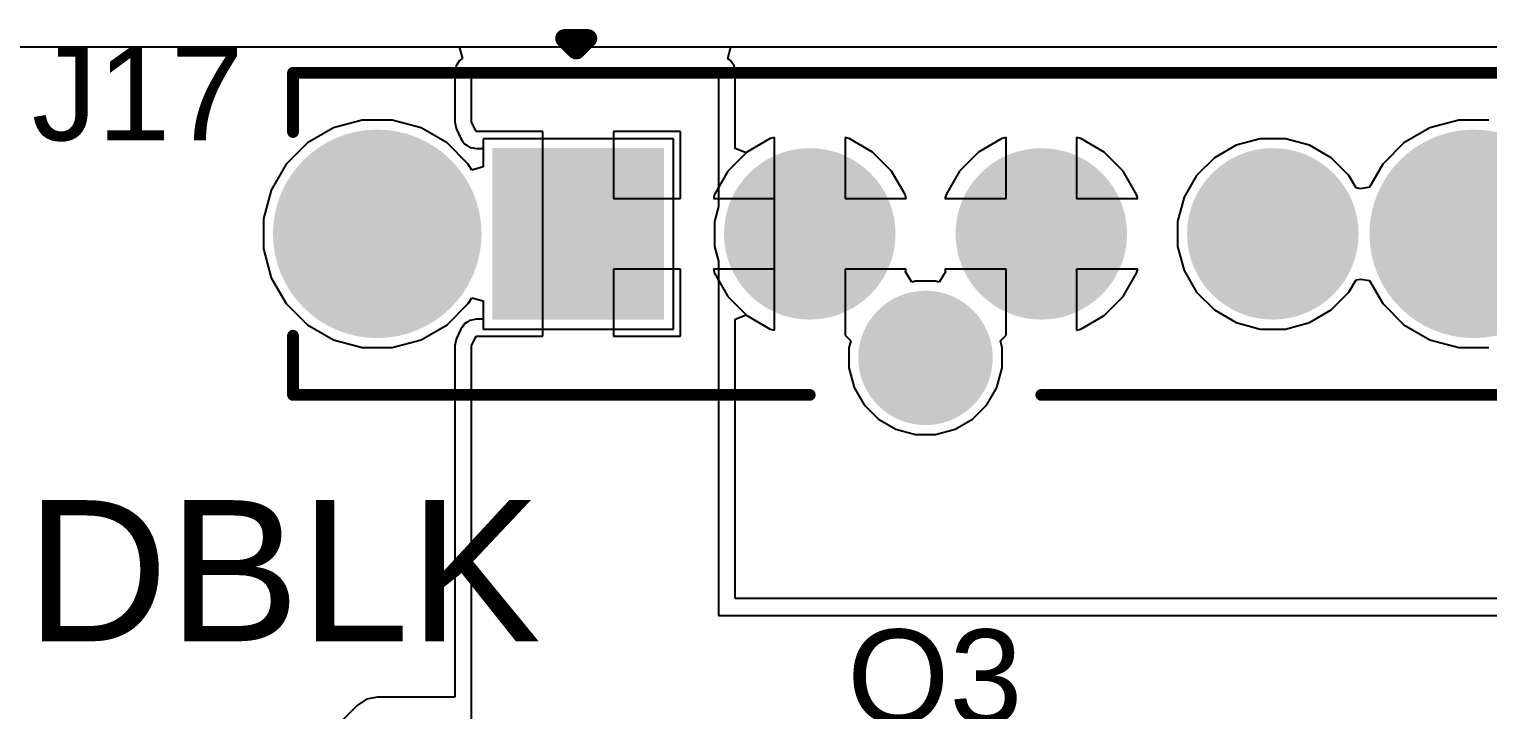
# Model space of a CAD drawing. Header units: millimetres. Extents: x 0 to 215, y 0 to 215.
# Drawn here: x 2.369 to 2.989, y 2.958 to 3.247 of the extents above; entities that cross this region are included whole.
import ezdxf

# ---------------------------------------------------------------- set-up
doc = ezdxf.new("R2010")
doc.units = ezdxf.units.MM
doc.header["$MEASUREMENT"] = 0
for name, color, linetype in [('BottomLayer', 5, 'Continuous'), ('BottomSolder', 6, 'Continuous'), ('MultiLayer', 9, 'Continuous'), ('PadHoleLayer', 156, 'Continuous'), ('TopLayer', 1, 'Continuous'), ('TopOverlay', 2, 'Continuous'), ('TopSolder', 216, 'Continuous')]:
    doc.layers.add(name, color=color, linetype=linetype)
doc.styles.add('Arial', font='', dxfattribs={"height": 0.2})
doc.styles.get('Arial').set_extended_font_data('Arial')

# ---------------------------------------------------------------- blocks, each defined once
blk = doc.blocks.new('1053111304_134')
at = {"layer": 'BottomLayer'}
h = blk.add_hatch(color=5, dxfattribs=at)
edge = h.paths.add_edge_path()
edge.add_arc((-0.23307, 0.02638), 0.04134, 0, 360)
h = blk.add_hatch(color=5, dxfattribs=at)
edge = h.paths.add_edge_path()
edge.add_arc((0.23307, 0.02638), 0.04134, 0, 360)
blk.add_hatch(color=5, dxfattribs=at).paths.add_polyline_path([(-0.1811, 0.05984), (-0.11417, 0.05984), (-0.11417, -0.00709), (-0.1811, -0.00709)])
h = blk.add_hatch(color=5, dxfattribs=at)
edge = h.paths.add_edge_path()
edge.add_arc((-0.04921, 0.02638), 0.03346, 0, 360)
h = blk.add_hatch(color=5, dxfattribs=at)
edge = h.paths.add_edge_path()
edge.add_arc((0.04921, 0.02638), 0.03346, 0, 360)
h = blk.add_hatch(color=5, dxfattribs=at)
edge = h.paths.add_edge_path()
edge.add_arc((0.14764, 0.02638), 0.03346, 0, 360)
h = blk.add_hatch(color=5, dxfattribs=at)
edge = h.paths.add_edge_path()
edge.add_arc((0, -0.02638), 0.02559, 0, 360)
at = {"layer": 'BottomSolder'}
h = blk.add_hatch(color=6, dxfattribs=at)
edge = h.paths.add_edge_path()
edge.add_arc((-0.23307, 0.02638), 0.04434, 0, 360)
h = blk.add_hatch(color=6, dxfattribs=at)
edge = h.paths.add_edge_path()
edge.add_arc((0.23307, 0.02638), 0.04434, 0, 360)
blk.add_hatch(color=6, dxfattribs=at).paths.add_polyline_path([(-0.1841, 0.06284), (-0.11117, 0.06284), (-0.11117, -0.01009), (-0.1841, -0.01009)])
h = blk.add_hatch(color=6, dxfattribs=at)
edge = h.paths.add_edge_path()
edge.add_arc((-0.04921, 0.02638), 0.03646, 0, 360)
h = blk.add_hatch(color=6, dxfattribs=at)
edge = h.paths.add_edge_path()
edge.add_arc((0.04921, 0.02638), 0.03646, 0, 360)
h = blk.add_hatch(color=6, dxfattribs=at)
edge = h.paths.add_edge_path()
edge.add_arc((0.14764, 0.02638), 0.03646, 0, 360)
h = blk.add_hatch(color=6, dxfattribs=at)
edge = h.paths.add_edge_path()
edge.add_arc((0, -0.02638), 0.02859, 0, 360)
at = {"layer": 'MultiLayer'}
h = blk.add_hatch(color=9, dxfattribs=at)
edge = h.paths.add_edge_path()
edge.add_arc((-0.23307, 0.02638), 0.04134, 0, 360)
h = blk.add_hatch(color=9, dxfattribs=at)
edge = h.paths.add_edge_path()
edge.add_arc((0.23307, 0.02638), 0.04134, 0, 360)
h = blk.add_hatch(color=9, dxfattribs=at)
edge = h.paths.add_edge_path()
edge.add_arc((-0.04921, 0.02638), 0.03346, 0, 360)
h = blk.add_hatch(color=9, dxfattribs=at)
edge = h.paths.add_edge_path()
edge.add_arc((0.04921, 0.02638), 0.03346, 0, 360)
h = blk.add_hatch(color=9, dxfattribs=at)
edge = h.paths.add_edge_path()
edge.add_arc((0.14764, 0.02638), 0.03346, 0, 360)
h = blk.add_hatch(color=9, dxfattribs=at)
edge = h.paths.add_edge_path()
edge.add_arc((0, -0.02638), 0.02559, 0, 360)
at = {"layer": 'PadHoleLayer'}
h = blk.add_hatch(color=156, dxfattribs=at)
edge = h.paths.add_edge_path()
edge.add_arc((-0.23307, 0.02638), 0.0315, 0, 360)
h = blk.add_hatch(color=156, dxfattribs=at)
edge = h.paths.add_edge_path()
edge.add_arc((0.23307, 0.02638), 0.0315, 0, 360)
h = blk.add_hatch(color=156, dxfattribs=at)
edge = h.paths.add_edge_path()
edge.add_arc((-0.14764, 0.02638), 0.02362, 0, 360)
h = blk.add_hatch(color=156, dxfattribs=at)
edge = h.paths.add_edge_path()
edge.add_arc((-0.04921, 0.02638), 0.02362, 0, 360)
h = blk.add_hatch(color=156, dxfattribs=at)
edge = h.paths.add_edge_path()
edge.add_arc((0.04921, 0.02638), 0.02362, 0, 360)
h = blk.add_hatch(color=156, dxfattribs=at)
edge = h.paths.add_edge_path()
edge.add_arc((0.14764, 0.02638), 0.02362, 0, 360)
h = blk.add_hatch(color=156, dxfattribs=at)
edge = h.paths.add_edge_path()
edge.add_arc((0, -0.02638), 0.02559, 0, 360)
at = {"layer": 'TopLayer'}
h = blk.add_hatch(color=1, dxfattribs=at)
edge = h.paths.add_edge_path()
edge.add_arc((-0.23307, 0.02638), 0.04134, 0, 360)
h = blk.add_hatch(color=1, dxfattribs=at)
edge = h.paths.add_edge_path()
edge.add_arc((0.23307, 0.02638), 0.04134, 0, 360)
blk.add_hatch(color=1, dxfattribs=at).paths.add_polyline_path([(-0.1811, 0.05984), (-0.11417, 0.05984), (-0.11417, -0.00709), (-0.1811, -0.00709)])
h = blk.add_hatch(color=1, dxfattribs=at)
edge = h.paths.add_edge_path()
edge.add_arc((-0.04921, 0.02638), 0.03346, 0, 360)
h = blk.add_hatch(color=1, dxfattribs=at)
edge = h.paths.add_edge_path()
edge.add_arc((0.04921, 0.02638), 0.03346, 0, 360)
h = blk.add_hatch(color=1, dxfattribs=at)
edge = h.paths.add_edge_path()
edge.add_arc((0.14764, 0.02638), 0.03346, 0, 360)
h = blk.add_hatch(color=1, dxfattribs=at)
edge = h.paths.add_edge_path()
edge.add_arc((0, -0.02638), 0.02559, 0, 360)
at = {"layer": 'TopSolder'}
h = blk.add_hatch(color=216, dxfattribs=at)
edge = h.paths.add_edge_path()
edge.add_arc((-0.23307, 0.02638), 0.04434, 0, 360)
h = blk.add_hatch(color=216, dxfattribs=at)
edge = h.paths.add_edge_path()
edge.add_arc((0.23307, 0.02638), 0.04434, 0, 360)
blk.add_hatch(color=216, dxfattribs=at).paths.add_polyline_path([(-0.1841, 0.06284), (-0.11117, 0.06284), (-0.11117, -0.01009), (-0.1841, -0.01009)])
h = blk.add_hatch(color=216, dxfattribs=at)
edge = h.paths.add_edge_path()
edge.add_arc((-0.04921, 0.02638), 0.03646, 0, 360)
h = blk.add_hatch(color=216, dxfattribs=at)
edge = h.paths.add_edge_path()
edge.add_arc((0.04921, 0.02638), 0.03646, 0, 360)
h = blk.add_hatch(color=216, dxfattribs=at)
edge = h.paths.add_edge_path()
edge.add_arc((0.14764, 0.02638), 0.03646, 0, 360)
h = blk.add_hatch(color=216, dxfattribs=at)
edge = h.paths.add_edge_path()
edge.add_arc((0, -0.02638), 0.02859, 0, 360)
at = {"layer": 'TopOverlay'}
for points, const_width in [([(-0.1535, 0.1095), (-0.1485, 0.1045)], 0.00787), ([(-0.1535, 0.1095), (-0.1435, 0.1095)], 0.00787), ([(-0.1485, 0.1045), (-0.1435, 0.1095)], 0.00787), ([(-0.2689, 0.09488), (0.2689, 0.09488)], 0.005), ([(-0.2689, 0.06969), (-0.2689, 0.09488)], 0.005), ([(0.2689, 0.06969), (0.2689, 0.09488)], 0.005), ([(-0.2689, -0.04213), (-0.2689, -0.01693)], 0.005), ([(0.2689, -0.04213), (0.2689, -0.01693)], 0.005), ([(-0.2689, -0.04213), (-0.04921, -0.04213)], 0.005), ([(0.04921, -0.04213), (0.2689, -0.04213)], 0.005)]:
    blk.add_lwpolyline(points, dxfattribs=dict(at, const_width=const_width))
for points, const_width in [([(-0.15547, 0.1095, 1), (-0.15153, 0.1095, 1)], 0.00394), ([(-0.15547, 0.1095, 1), (-0.15153, 0.1095, 1)], 0.00394), ([(-0.14547, 0.1095, 1), (-0.14153, 0.1095, 1)], 0.00394), ([(-0.14547, 0.1095, 1), (-0.14153, 0.1095, 1)], 0.00394), ([(-0.15047, 0.1045, 1), (-0.14653, 0.1045, 1)], 0.00394), ([(-0.15047, 0.1045, 1), (-0.14653, 0.1045, 1)], 0.00394), ([(-0.27015, 0.09488, 1), (-0.26765, 0.09488, 1)], 0.0025), ([(-0.27015, 0.09488, 1), (-0.26765, 0.09488, 1)], 0.0025), ([(0.26765, 0.09488, 1), (0.27015, 0.09488, 1)], 0.0025), ([(0.26765, 0.09488, 1), (0.27015, 0.09488, 1)], 0.0025), ([(-0.27015, 0.06969, 1), (-0.26765, 0.06969, 1)], 0.0025), ([(0.26765, 0.06969, 1), (0.27015, 0.06969, 1)], 0.0025), ([(-0.27015, -0.01693, 1), (-0.26765, -0.01693, 1)], 0.0025), ([(0.26765, -0.01693, 1), (0.27015, -0.01693, 1)], 0.0025), ([(-0.27015, -0.04213, 1), (-0.26765, -0.04213, 1)], 0.0025), ([(-0.27015, -0.04213, 1), (-0.26765, -0.04213, 1)], 0.0025), ([(-0.05046, -0.04213, 1), (-0.04796, -0.04213, 1)], 0.0025), ([(0.04796, -0.04213, 1), (0.05046, -0.04213, 1)], 0.0025), ([(0.26765, -0.04213, 1), (0.27015, -0.04213, 1)], 0.0025), ([(0.26765, -0.04213, 1), (0.27015, -0.04213, 1)], 0.0025)]:
    blk.add_lwpolyline(points, format="xyb", close=True, dxfattribs=dict(at, const_width=const_width))

msp = doc.modelspace()

# ---------------------------------------------------------------- linework, layer by layer
at = {"layer": 'BottomLayer'}
for p, q in [((0.28647, 3.2398), (3.83353, 3.2398)), ((2.51057, 3.20859), (2.49827, 3.2053)), ((2.52329, 3.20859), (2.51057, 3.20859)), ((2.53559, 3.2053), (2.52329, 3.20859)), ((2.97671, 3.20859), (2.96441, 3.2053)), ((2.98943, 3.20859), (2.97671, 3.20859)), ((2.49827, 3.2053), (2.48725, 3.19894)), ((2.54661, 3.19894), (2.53559, 3.2053)), ((2.64283, 3.20072), (2.5619, 3.20072)), ((2.5619, 3.20072), (2.5619, 3.1887)), ((2.64283, 3.11979), (2.64283, 3.20072)), ((2.68401, 3.20076), (2.6741, 3.19504)), ((2.68579, 3.20123), (2.68401, 3.20076)), ((2.68579, 3.17526), (2.68579, 3.20123)), ((2.71756, 3.20076), (2.71579, 3.20123)), ((2.71579, 3.20123), (2.71579, 3.17526)), ((2.72748, 3.19504), (2.71756, 3.20076)), ((2.78244, 3.20076), (2.77252, 3.19504)), ((2.78421, 3.20123), (2.78244, 3.20076)), ((2.78421, 3.17526), (2.78421, 3.20123)), ((2.81599, 3.20076), (2.81421, 3.20123)), ((2.81421, 3.20123), (2.81421, 3.17526)), ((2.8259, 3.19504), (2.81599, 3.20076)), ((2.89231, 3.20072), (2.88202, 3.19796)), ((2.90297, 3.20072), (2.89231, 3.20072)), ((2.91326, 3.19796), (2.90297, 3.20072)), ((2.96441, 3.2053), (2.95339, 3.19894)), ((2.48725, 3.19894), (2.47825, 3.18994)), ((2.55561, 3.18994), (2.54661, 3.19894)), ((2.6741, 3.19504), (2.66601, 3.18694)), ((2.73557, 3.18694), (2.72748, 3.19504)), ((2.77252, 3.19504), (2.76443, 3.18694)), ((2.83399, 3.18694), (2.8259, 3.19504)), ((2.88202, 3.19796), (2.87279, 3.19264)), ((2.92248, 3.19264), (2.91326, 3.19796)), ((2.95339, 3.19894), (2.94439, 3.18994)), ((2.47825, 3.18994), (2.47188, 3.17891)), ((2.55707, 3.18741), (2.55561, 3.18994)), ((2.5619, 3.1887), (2.55707, 3.18741)), ((2.87279, 3.19264), (2.86526, 3.1851)), ((2.93002, 3.1851), (2.92248, 3.19264)), ((2.94439, 3.18994), (2.9387, 3.18007)), ((2.66601, 3.18694), (2.66028, 3.17703)), ((2.74129, 3.17703), (2.73557, 3.18694)), ((2.76443, 3.18694), (2.75871, 3.17703)), ((2.83972, 3.17703), (2.83399, 3.18694)), ((2.86526, 3.1851), (2.85993, 3.17587)), ((2.93308, 3.17979), (2.93002, 3.1851)), ((2.47188, 3.17891), (2.46859, 3.16662)), ((2.66028, 3.17703), (2.65981, 3.17526)), ((2.65981, 3.17526), (2.68579, 3.17526)), ((2.71579, 3.17526), (2.74177, 3.17526)), ((2.74177, 3.17526), (2.74129, 3.17703)), ((2.75871, 3.17703), (2.75823, 3.17526)), ((2.75823, 3.17526), (2.78421, 3.17526)), ((2.81421, 3.17526), (2.84019, 3.17526)), ((2.84019, 3.17526), (2.83972, 3.17703)), ((2.85993, 3.17587), (2.85717, 3.16558)), ((2.9349, 3.17947), (2.93308, 3.17979)), ((2.9387, 3.18007), (2.9349, 3.17947)), ((2.46859, 3.16662), (2.46859, 3.15389)), ((2.85717, 3.16558), (2.85717, 3.15493)), ((2.46859, 3.15389), (2.47188, 3.1416)), ((2.85717, 3.15493), (2.85993, 3.14464)), ((2.68579, 3.14526), (2.65981, 3.14526)), ((2.65981, 3.14526), (2.66028, 3.14348)), ((2.68579, 3.11928), (2.68579, 3.14526)), ((2.74177, 3.14526), (2.71579, 3.14526)), ((2.71579, 3.14526), (2.71579, 3.11716)), ((2.74146, 3.14413), (2.74177, 3.14526)), ((2.7442, 3.13969), (2.74146, 3.14413)), ((2.75854, 3.14413), (2.7558, 3.13969)), ((2.78421, 3.14526), (2.75823, 3.14526)), ((2.75823, 3.14526), (2.75854, 3.14413)), ((2.78421, 3.11716), (2.78421, 3.14526)), ((2.84019, 3.14526), (2.81421, 3.14526)), ((2.81421, 3.14526), (2.81421, 3.11928)), ((2.83972, 3.14348), (2.84019, 3.14526)), ((2.85993, 3.14464), (2.86526, 3.13541)), ((2.47188, 3.1416), (2.47825, 3.13058)), ((2.66028, 3.14348), (2.66601, 3.13357)), ((2.74571, 3.14009), (2.7442, 3.13969)), ((2.75429, 3.14009), (2.74571, 3.14009)), ((2.7558, 3.13969), (2.75429, 3.14009)), ((2.83399, 3.13357), (2.83972, 3.14348)), ((2.93002, 3.13541), (2.93308, 3.14072)), ((2.93308, 3.14072), (2.9349, 3.14105)), ((2.9349, 3.14105), (2.9387, 3.14044)), ((2.9387, 3.14044), (2.94439, 3.13058)), ((2.55561, 3.13058), (2.55707, 3.1331)), ((2.55707, 3.1331), (2.5619, 3.13181)), ((2.5619, 3.13181), (2.5619, 3.11979)), ((2.66601, 3.13357), (2.6741, 3.12548)), ((2.8259, 3.12548), (2.83399, 3.13357)), ((2.86526, 3.13541), (2.87279, 3.12788)), ((2.92248, 3.12788), (2.93002, 3.13541)), ((2.47825, 3.13058), (2.48725, 3.12158)), ((2.54661, 3.12158), (2.55561, 3.13058)), ((2.6741, 3.12548), (2.68401, 3.11975)), ((2.81599, 3.11975), (2.8259, 3.12548)), ((2.87279, 3.12788), (2.88202, 3.12255)), ((2.91326, 3.12255), (2.92248, 3.12788)), ((2.94439, 3.13058), (2.95339, 3.12158)), ((2.48725, 3.12158), (2.49827, 3.11521)), ((2.53559, 3.11521), (2.54661, 3.12158)), ((2.5619, 3.11979), (2.64283, 3.11979)), ((2.68401, 3.11975), (2.68579, 3.11928)), ((2.81421, 3.11928), (2.81599, 3.11975)), ((2.88202, 3.12255), (2.89231, 3.11979)), ((2.89231, 3.11979), (2.90297, 3.11979)), ((2.90297, 3.11979), (2.91326, 3.12255)), ((2.95339, 3.12158), (2.96441, 3.11521)), ((2.49827, 3.11521), (2.51057, 3.11192)), ((2.52329, 3.11192), (2.53559, 3.11521)), ((2.71579, 3.11716), (2.7182, 3.11475)), ((2.7182, 3.11475), (2.71741, 3.11179)), ((2.7818, 3.11475), (2.78421, 3.11716)), ((2.78259, 3.11179), (2.7818, 3.11475)), ((2.96441, 3.11521), (2.97671, 3.11192)), ((2.51057, 3.11192), (2.52329, 3.11192)), ((2.71741, 3.11179), (2.71741, 3.10321)), ((2.78259, 3.10321), (2.78259, 3.11179)), ((2.97671, 3.11192), (2.98943, 3.11192)), ((2.71741, 3.10321), (2.71963, 3.09492)), ((2.78037, 3.09492), (2.78259, 3.10321)), ((2.71963, 3.09492), (2.72392, 3.08749)), ((2.77608, 3.08749), (2.78037, 3.09492)), ((2.72392, 3.08749), (2.72999, 3.08142)), ((2.77001, 3.08142), (2.77608, 3.08749)), ((2.72999, 3.08142), (2.73742, 3.07713)), ((2.73742, 3.07713), (2.74571, 3.07491)), ((2.75429, 3.07491), (2.76258, 3.07713)), ((2.76258, 3.07713), (2.77001, 3.08142)), ((2.74571, 3.07491), (2.75429, 3.07491))]:
    msp.add_line(p, q, dxfattribs=at)
at = {"layer": 'TopLayer'}
for p, q in [((0.28647, 3.2398), (2.55176, 3.2398)), ((2.55176, 3.2398), (2.55309, 3.2348)), ((2.66591, 3.2348), (2.66724, 3.2398)), ((2.66724, 3.2398), (3.40307, 3.2398)), ((2.55041, 3.23173), (2.54986, 3.229)), ((2.55195, 3.23405), (2.55041, 3.23173)), ((2.55309, 3.2348), (2.55195, 3.23405)), ((2.66705, 3.23405), (2.66591, 3.2348)), ((2.66859, 3.23173), (2.66705, 3.23405)), ((2.66914, 3.229), (2.66859, 3.23173)), ((2.54986, 3.229), (2.54986, 3.20793)), ((2.557, 3.20793), (2.557, 3.229)), ((2.557, 3.229), (2.662, 3.229)), ((2.662, 3.229), (2.662, 3.17184)), ((2.66914, 3.19661), (2.66914, 3.229)), ((2.51057, 3.20859), (2.49827, 3.2053)), ((2.52329, 3.20859), (2.51057, 3.20859)), ((2.53559, 3.2053), (2.52329, 3.20859)), ((2.54986, 3.20793), (2.54988, 3.20783)), ((2.54988, 3.20783), (2.54987, 3.20772)), ((2.54987, 3.20772), (2.55016, 3.20646)), ((2.55016, 3.20646), (2.55041, 3.2052)), ((2.5589, 3.20372), (2.557, 3.20793)), ((2.97671, 3.20859), (2.96441, 3.2053)), ((2.98943, 3.20859), (2.97671, 3.20859)), ((2.49827, 3.2053), (2.48725, 3.19894)), ((2.54661, 3.19894), (2.53559, 3.2053)), ((2.55041, 3.2052), (2.55047, 3.20511)), ((2.55047, 3.20511), (2.55049, 3.205)), ((2.55049, 3.205), (2.55239, 3.20079)), ((2.55239, 3.20079), (2.55314, 3.19974)), ((2.55314, 3.19974), (2.55385, 3.19867)), ((2.58736, 3.20372), (2.5589, 3.20372)), ((2.58736, 3.16026), (2.58736, 3.20372)), ((2.64583, 3.20372), (2.61736, 3.20372)), ((2.61736, 3.20372), (2.61736, 3.17526)), ((2.64583, 3.17526), (2.64583, 3.20372)), ((2.68401, 3.20076), (2.6741, 3.19504)), ((2.68579, 3.20123), (2.68401, 3.20076)), ((2.68579, 3.16026), (2.68579, 3.20123)), ((2.71756, 3.20076), (2.71579, 3.20123)), ((2.71579, 3.20123), (2.71579, 3.17526)), ((2.72748, 3.19504), (2.71756, 3.20076)), ((2.78244, 3.20076), (2.77252, 3.19504)), ((2.78421, 3.20123), (2.78244, 3.20076)), ((2.78421, 3.17526), (2.78421, 3.20123)), ((2.81599, 3.20076), (2.81421, 3.20123)), ((2.81421, 3.20123), (2.81421, 3.17526)), ((2.8259, 3.19504), (2.81599, 3.20076)), ((2.89231, 3.20072), (2.88202, 3.19796)), ((2.90297, 3.20072), (2.89231, 3.20072)), ((2.91326, 3.19796), (2.90297, 3.20072)), ((2.96441, 3.2053), (2.95339, 3.19894)), ((2.48725, 3.19894), (2.47825, 3.18994)), ((2.55561, 3.18994), (2.54661, 3.19894)), ((2.55385, 3.19867), (2.55394, 3.19861)), ((2.55394, 3.19861), (2.55401, 3.19852)), ((2.55401, 3.19852), (2.5551, 3.19784)), ((2.5551, 3.19784), (2.55617, 3.19713)), ((2.55617, 3.19713), (2.55627, 3.19711)), ((2.55627, 3.19711), (2.55637, 3.19705)), ((2.55637, 3.19705), (2.55764, 3.19683)), ((2.55764, 3.19683), (2.5589, 3.19658)), ((2.5589, 3.19658), (2.5619, 3.19658)), ((2.5619, 3.19658), (2.5619, 3.1887)), ((2.67376, 3.19469), (2.66914, 3.19661)), ((2.6741, 3.19504), (2.67376, 3.19469)), ((2.73557, 3.18694), (2.72748, 3.19504)), ((2.77252, 3.19504), (2.76443, 3.18694)), ((2.83399, 3.18694), (2.8259, 3.19504)), ((2.88202, 3.19796), (2.87279, 3.19264)), ((2.92248, 3.19264), (2.91326, 3.19796)), ((2.95339, 3.19894), (2.94439, 3.18994)), ((2.47825, 3.18994), (2.47188, 3.17891)), ((2.55707, 3.18741), (2.55561, 3.18994)), ((2.5619, 3.1887), (2.55707, 3.18741)), ((2.87279, 3.19264), (2.86526, 3.1851)), ((2.93002, 3.1851), (2.92248, 3.19264)), ((2.94439, 3.18994), (2.9387, 3.18007)), ((2.74129, 3.17703), (2.73557, 3.18694)), ((2.76443, 3.18694), (2.75871, 3.17703)), ((2.83972, 3.17703), (2.83399, 3.18694)), ((2.86526, 3.1851), (2.85993, 3.17587)), ((2.93308, 3.17979), (2.93002, 3.1851)), ((2.47188, 3.17891), (2.46859, 3.16662)), ((2.61736, 3.17526), (2.64583, 3.17526)), ((2.71579, 3.17526), (2.74177, 3.17526)), ((2.74177, 3.17526), (2.74129, 3.17703)), ((2.75871, 3.17703), (2.75823, 3.17526)), ((2.75823, 3.17526), (2.78421, 3.17526)), ((2.81421, 3.17526), (2.84019, 3.17526)), ((2.84019, 3.17526), (2.83972, 3.17703)), ((2.85993, 3.17587), (2.85717, 3.16558)), ((2.9349, 3.17947), (2.93308, 3.17979)), ((2.9387, 3.18007), (2.9349, 3.17947)), ((2.662, 3.17184), (2.66032, 3.16558)), ((2.46859, 3.16662), (2.46859, 3.15389)), ((2.66032, 3.16558), (2.66032, 3.15493)), ((2.85717, 3.16558), (2.85717, 3.15493)), ((2.58736, 3.11679), (2.58736, 3.16026)), ((2.68579, 3.11928), (2.68579, 3.16026)), ((2.46859, 3.15389), (2.47188, 3.1416)), ((2.66032, 3.15493), (2.662, 3.14867)), ((2.85717, 3.15493), (2.85993, 3.14464)), ((2.64583, 3.14526), (2.61736, 3.14526)), ((2.61736, 3.14526), (2.61736, 3.11679)), ((2.64583, 3.11679), (2.64583, 3.14526)), ((2.662, 3.14867), (2.662, 2.998)), ((2.74177, 3.14526), (2.71579, 3.14526)), ((2.71579, 3.14526), (2.71579, 3.11716)), ((2.74146, 3.14413), (2.74177, 3.14526)), ((2.7442, 3.13969), (2.74146, 3.14413)), ((2.75854, 3.14413), (2.7558, 3.13969)), ((2.78421, 3.14526), (2.75823, 3.14526)), ((2.75823, 3.14526), (2.75854, 3.14413)), ((2.78421, 3.11716), (2.78421, 3.14526)), ((2.84019, 3.14526), (2.81421, 3.14526)), ((2.81421, 3.14526), (2.81421, 3.11928)), ((2.83972, 3.14348), (2.84019, 3.14526)), ((2.85993, 3.14464), (2.86526, 3.13541)), ((2.47188, 3.1416), (2.47825, 3.13058)), ((2.74571, 3.14009), (2.7442, 3.13969)), ((2.75429, 3.14009), (2.74571, 3.14009)), ((2.7558, 3.13969), (2.75429, 3.14009)), ((2.83399, 3.13357), (2.83972, 3.14348)), ((2.93002, 3.13541), (2.93308, 3.14072)), ((2.93308, 3.14072), (2.9349, 3.14105)), ((2.9349, 3.14105), (2.9387, 3.14044)), ((2.9387, 3.14044), (2.94439, 3.13058)), ((2.55561, 3.13058), (2.55707, 3.1331)), ((2.55707, 3.1331), (2.5619, 3.13181)), ((2.5619, 3.13181), (2.5619, 3.12393)), ((2.8259, 3.12548), (2.83399, 3.13357)), ((2.86526, 3.13541), (2.87279, 3.12788)), ((2.92248, 3.12788), (2.93002, 3.13541)), ((2.47825, 3.13058), (2.48725, 3.12158)), ((2.54661, 3.12158), (2.55561, 3.13058)), ((2.66914, 3.12391), (2.67376, 3.12582)), ((2.67376, 3.12582), (2.6741, 3.12548)), ((2.6741, 3.12548), (2.68401, 3.11975)), ((2.81599, 3.11975), (2.8259, 3.12548)), ((2.87279, 3.12788), (2.88202, 3.12255)), ((2.91326, 3.12255), (2.92248, 3.12788)), ((2.94439, 3.13058), (2.95339, 3.12158)), ((2.48725, 3.12158), (2.49827, 3.11521)), ((2.53559, 3.11521), (2.54661, 3.12158)), ((2.55239, 3.11972), (2.55049, 3.11551)), ((2.55314, 3.12077), (2.55239, 3.11972)), ((2.55385, 3.12184), (2.55314, 3.12077)), ((2.55394, 3.1219), (2.55385, 3.12184)), ((2.55401, 3.12199), (2.55394, 3.1219)), ((2.5551, 3.12267), (2.55401, 3.12199)), ((2.55617, 3.12339), (2.5551, 3.12267)), ((2.55627, 3.12341), (2.55617, 3.12339)), ((2.55637, 3.12347), (2.55627, 3.12341)), ((2.55764, 3.12368), (2.55637, 3.12347)), ((2.5589, 3.12393), (2.55764, 3.12368)), ((2.5619, 3.12393), (2.5589, 3.12393)), ((2.66914, 3.00514), (2.66914, 3.12391)), ((2.68401, 3.11975), (2.68579, 3.11928)), ((2.81421, 3.11928), (2.81599, 3.11975)), ((2.88202, 3.12255), (2.89231, 3.11979)), ((2.89231, 3.11979), (2.90297, 3.11979)), ((2.90297, 3.11979), (2.91326, 3.12255)), ((2.95339, 3.12158), (2.96441, 3.11521)), ((2.49827, 3.11521), (2.51057, 3.11192)), ((2.52329, 3.11192), (2.53559, 3.11521)), ((2.55016, 3.11405), (2.54987, 3.11279)), ((2.55041, 3.11531), (2.55016, 3.11405)), ((2.55047, 3.1154), (2.55041, 3.11531)), ((2.55049, 3.11551), (2.55047, 3.1154)), ((2.557, 3.11258), (2.5589, 3.11679)), ((2.5589, 3.11679), (2.58736, 3.11679)), ((2.61736, 3.11679), (2.64583, 3.11679)), ((2.71579, 3.11716), (2.7182, 3.11475)), ((2.7182, 3.11475), (2.71741, 3.11179)), ((2.7818, 3.11475), (2.78421, 3.11716)), ((2.78259, 3.11179), (2.7818, 3.11475)), ((2.96441, 3.11521), (2.97671, 3.11192)), ((2.51057, 3.11192), (2.52329, 3.11192)), ((2.54988, 3.11269), (2.54986, 3.11258)), ((2.54986, 3.11258), (2.54986, 2.96324)), ((2.54987, 3.11279), (2.54988, 3.11269)), ((2.557, 2.945), (2.557, 3.11258)), ((2.71741, 3.11179), (2.71741, 3.10321)), ((2.78259, 3.10321), (2.78259, 3.11179)), ((2.97671, 3.11192), (2.98943, 3.11192)), ((2.71741, 3.10321), (2.71963, 3.09492)), ((2.78037, 3.09492), (2.78259, 3.10321)), ((2.71963, 3.09492), (2.72392, 3.08749)), ((2.77608, 3.08749), (2.78037, 3.09492)), ((2.72392, 3.08749), (2.72999, 3.08142)), ((2.77001, 3.08142), (2.77608, 3.08749)), ((2.72999, 3.08142), (2.73742, 3.07713)), ((2.73742, 3.07713), (2.74571, 3.07491)), ((2.75429, 3.07491), (2.76258, 3.07713)), ((2.76258, 3.07713), (2.77001, 3.08142)), ((2.74571, 3.07491), (2.75429, 3.07491)), ((3.0678, 3.00514), (2.66914, 3.00514)), ((2.662, 2.998), (3.143, 2.998)), ((2.50835, 2.95965), (2.49735, 2.94865)), ((2.51232, 2.9623), (2.50835, 2.95965)), ((2.517, 2.96324), (2.51232, 2.9623)), ((2.54986, 2.96324), (2.517, 2.96324))]:
    msp.add_line(p, q, dxfattribs=at)

# ---------------------------------------------------------------- block references
msp.add_blockref('1053111304_134', (2.75, 3.13388))

# ---------------------------------------------------------------- texts
at = {"layer": 'TopOverlay', "style": 'Arial'}
for s, height, p in [('J17', 0.04, (2.37002, 3.20001)), ('LEDBLK', 0.06, (2.265, 2.987))]:
    msp.add_text(s, height=height, dxfattribs=at).set_placement(p)
msp.add_text('Q3', height=0.04, rotation=360, dxfattribs=at).set_placement((2.71668, 2.95201))

doc.saveas('drawing.dxf')
